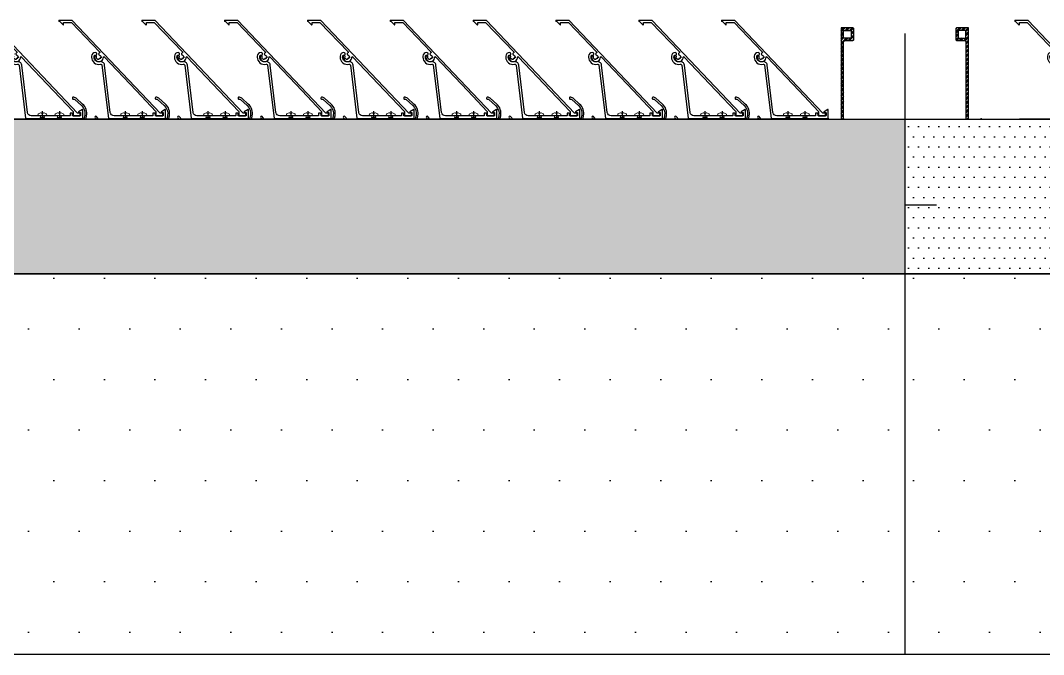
# Model space of a CAD drawing. Header units: millimetres. Extents: x 2519235 to 7246330, y 25937 to 201821.
# Drawn here: x 2751250 to 2752053, y 118410 to 118908 of the extents above; entities that cross this region are included whole.
import ezdxf
from ezdxf.enums import TextEntityAlignment as Align

# ---------------------------------------------------------------- set-up
doc = ezdxf.new("R2010")
doc.units = ezdxf.units.MM
doc.set_wipeout_variables(frame=1)
for name, pattern in [('CENTER', [50.8, 31.75, -6.35, 6.35, -6.35]), ('DXK_LINE_DOT2', [3.9198, 1.9599, -1.9599]), ('HIDDEN2', [4.7625, 3.175, -1.5875]), ('TA_GL_005.00000', [13.75, 5, -1.25, 1.25, -1.25, 5])]:
    doc.linetypes.add(name, pattern=pattern)
for name, color, linetype in [('000 - 0_SYM_DWG_GRID-BUBBLE_MAIN_COLOR_1', 7, 'Continuous'), ('000 - 0_SYM_DWG_GRIDLINE_MAIN_COLOR_251', 7, 'Continuous'), ('010 - ASPG_ACCESSORIES_MAIN_COLOR_1', 7, 'Continuous'), ('010 - ASPG_EXTR_DEF_SUB', 7, 'Continuous'), ('010 - ASPG_EXTR_MAIN_COLOR_2', 7, 'Continuous'), ('010 - ASPG_FASTERN_DEF_SUB', 7, 'Continuous'), ('010 - ASPG_FLASHING_HATCH_', 7, 'Continuous'), ('010 - ASPG_FLASHING_MAIN_COLOR_2', 7, 'Continuous'), ('010 - ASPG_FLASHING_MAIN_COLOR_4', 7, 'Continuous'), ('010 - ASPG_FLASHING_WIPEOUT_', 7, 'Continuous'), ('010 - ASPG_FRAMING_CUT_COLOR_4', 7, 'Continuous'), ('010 - ASPG_FRAMING_DEF_SUB', 7, 'Continuous'), ('010 - ASPG_FRAMING_HATCH_', 7, 'Continuous'), ('010 - ASPG_FRAMING_MAIN_COLOR_2', 7, 'Continuous'), ('010 - ASPG_FRAMING_SUB_COLOR_2', 7, 'Continuous'), ('010 - ASPG_FRAMING_WIPEOUT_', 7, 'Continuous'), ('_BOLT-M10', 7, 'Continuous'), ('_C-SC', 7, 'Continuous'), ('_Hatch', 7, 'Continuous'), ('_LOUVER-SB', 7, 'Continuous'), ('A-GLAZ-CURT', 7, 'Continuous'), ('BOLT & SCREW', 7, 'Continuous'), ('Center Line', 7, 'CENTER'), ('Xref-PLAN-106.940$0$_PP-Dim', 7, 'Continuous')]:
    doc.layers.add(name, color=color, linetype=linetype)
doc.layers.add('12-GRID', color=7, linetype='CENTER', lineweight=13)
doc.layers.add('SCREW', color=7, linetype='Continuous', lineweight=5)
doc.styles.add('Arial', font='arial.ttf', dxfattribs={"height": 300})
doc.styles.add('TA', font='', dxfattribs={"height": 4.5})
doc.styles.get('TA').set_extended_font_data('Cordia New')
pattern_1 = [(270, (1257419.24324, -520041.6224), (0.65495992507, -1.1344238721), [0.7562825814, -1.5125651628]), (30, (1257419.24324, -520041.6224), (0.65495992936, 1.1344238696), [0.7562825814, -1.5125651628]), (330, (1257419.24324, -520041.6224), (1.30991985442, -2.48e-09), [-1.5125651628, 0.7562825814])]
pattern_2 = [(315, (1257419.4929, -520021.6224), (1.3369313545, 1.3369313545), []), (45, (1257419.4929, -520021.6224), (-1.3369313545, 1.3369313545), [])]
pattern_3 = [(270, (1257419.4425, -520043.9224), (0.65495992507, -1.1344238721), [0.7562825814, -1.5125651628]), (30, (1257419.4425, -520043.9224), (0.65495992936, 1.1344238696), [0.7562825814, -1.5125651628]), (330, (1257419.4425, -520043.9224), (1.30991985442, -2.48e-09), [-1.5125651628, 0.7562825814])]
pattern_4 = [(315, (1257419.1929, -520023.9224), (1.3369313545, 1.3369313545), []), (45, (1257419.1929, -520023.9224), (-1.3369313545, 1.3369313545), [])]
pattern_5 = [(0, (0, 0), (3.96875, 7.9375), [0, -7.9375])]
pattern_6 = [(0, (0, 0), (19.84375, 39.6875), [0, -39.6875])]

# ---------------------------------------------------------------- blocks, each defined once
blk = doc.blocks.new('*U362')
at = {"color": 7}
for p, q in [((250, -25), (-3849.25, -25)), ((-3849.25, -144.93), (-3849.25, -25)), ((-3849.25, -30.08), (250, -30.08)), ((-3849.25, -35.39), (250, -35.39)), ((-3849.25, -134.54), (250, -134.54)), ((-3849.25, -139.62), (250, -139.62)), ((-3849.25, -144.93), (250, -144.93))]:
    blk.add_line(p, q, dxfattribs=at)
blk = doc.blocks.new('_PP-LOUVER')
at = {"layer": '_Hatch'}
h = blk.add_hatch(dxfattribs=at)
h.set_pattern_fill('STEEL', scale=1.5)
h.set_pattern_definition([(45, (-1941.0177, -2436.031), (-3.367596, 3.367596), []), (45, (-1941.0177, -2433.6497), (-3.367596, 3.367596), [])])
h.paths.add_polyline_path([(3, 67), (3, 3, 0.414214), (13, -7), (50, -7), (50, -15), (-50, -15), (-50, -7), (-13, -7, 0.414214), (-3, 3), (-3, 67, 0.414214), (-13, 77), (-50, 77), (-50, 85), (50, 85), (50, 77), (13, 77, 0.414214)])
at = {"color": 7, "linetype": 'Continuous'}
for p, q in [((70, 135), (-70, 135)), ((-70, 135), (-70, -25)), ((70, 135), (70, -25))]:
    blk.add_line(p, q, dxfattribs=at)
at = {"color": 7, "linetype": 'DXK_LINE_DOT2'}
for p, q in [((-70, 135), (-70, -25)), ((70, 135), (-70, 135)), ((70, -25), (70, 135))]:
    blk.add_line(p, q, dxfattribs=at)
at = {"color": 7, "linetype": 'HIDDEN2'}
for p, q in [((-70, -25), (-70, -65)), ((-70, -30.08), (-70, -65)), ((70, -65), (70, -25)), ((70, -30.08), (70, -65)), ((-70, -65), (70, -65)), ((-70, -65), (70, -65))]:
    blk.add_line(p, q, dxfattribs=at)
at = {"color": 7}
blk.add_lwpolyline([(-50, 85), (50, 85), (50, 77), (13, 77, 0.414214), (3, 67), (3, 3, 0.414214), (13, -7), (50, -7), (50, -15), (-50, -15), (-50, -7), (-13, -7, 0.414214), (-3, 3), (-3, 67, 0.414214), (-13, 77), (-50, 77)], format="xyb", close=True, dxfattribs=at)
for points in [[(63, 60), (3, 60), (3, 10), (63, 10)], [(63, 60), (8, 60), (8, 10), (63, 10)]]:
    blk.add_lwpolyline(points, close=True, dxfattribs=at)
at = {"layer": '_BOLT-M10', "color": 7}
for p, q in [((0, 128.05), (0, 101.95)), ((-11.69, 115), (11.69, 115)), ((3, 42), (-3, 42)), ((8, 42), (3, 42)), ((16, 35), (-10, 35)), ((3, 28), (-3, 28)), ((8, 28), (3, 28))]:
    blk.add_line(p, q, dxfattribs=at)
blk.add_lwpolyline([(-8, 110.38), (0, 105.76), (8, 110.38), (8, 119.62), (0, 124.24), (-8, 119.62)], close=True, dxfattribs=at)
for radius in [10, 6.93]:
    blk.add_circle((0, 115), radius, dxfattribs=at)
at = {"layer": 'Defpoints', "color": 7}
for p, q in [((6.35, -6.35), (-6.35, 6.35)), ((-6.35, -6.35), (6.35, 6.35))]:
    blk.add_line(p, q, dxfattribs=at)
at = {"layer": 'Defpoints', "color": 7, "linetype": 'HIDDEN2'}
for p, q in [((0, -58.05), (0, -31.95)), ((-11.69, -45), (11.69, -45))]:
    blk.add_line(p, q, dxfattribs=at)
blk.add_lwpolyline([(-8, -40.38), (0, -35.76), (8, -40.38), (8, -49.62), (0, -54.24), (-8, -49.62)], close=True, dxfattribs=at)
for radius in [10, 6.93]:
    blk.add_circle((0, -45), radius, dxfattribs=at)
blk = doc.blocks.new('DPA_Curved type B - Curved Type B-V60-ENTRANCE 1 - LOWER ROOF LEVEL PLAN')
at = {"layer": 'A-GLAZ-CURT', "color": 7}
for p, q in [((750, 0.18), (750, 22.18)), ((750, 22.18), (750, 0.18))]:
    blk.add_line(p, q, dxfattribs=at)
blk = doc.blocks.new('Xref-PLAN-106.940')
at = {"layer": 'Xref-PLAN-106.940$0$_PP-Dim', "color": 7}
for p, q in [((148619.34, 23258.4), (153169.18, 23258.4)), ((148619.34, 22958.4), (153169.18, 22958.4))]:
    blk.add_line(p, q, dxfattribs=at)
blk = doc.blocks.new('*U1097')
at = {"layer": '000 - 0_SYM_DWG_GRIDLINE_MAIN_COLOR_251', "color": 7, "linetype": 'ByBlock', "ltscale": 5}
blk.add_line((2, 0), (-866, 0), dxfattribs=at)
at = {"color": 7, "style": 'TA', "flags": 1}
blk.add_attdef('LOCATION', (6, -6), '', height=4.5, rotation=270, dxfattribs=at)
at = {"layer": '000 - 0_SYM_DWG_GRID-BUBBLE_MAIN_COLOR_1', "color": 7, "style": 'Arial'}
blk.add_attdef('GRID-HEAD', text='', height=4, rotation=180, dxfattribs=at).set_placement((22, 0), align=Align.MIDDLE_CENTER)
blk = doc.blocks.new('W-1-PP17-ENT1_REV02_20260415-161303_PP17_ENT1_MAIN_DIMS_PL')
at = {"layer": '000 - 0_SYM_DWG_GRIDLINE_MAIN_COLOR_251', "color": 7, "linetype": 'TA_GL_005.00000', "xscale": 50, "yscale": 50, "zscale": 50, "rotation": 180}
blk.add_blockref('*U1097', (-18300, 0), dxfattribs=at)
blk = doc.blocks.new('A$C6d15e31b')
at = {"color": 7}
for name, p in [('W-1-PP17-ENT1_REV02_20260415-161303_PP17_ENT1_MAIN_DIMS_PL', (0, 0)), ('Xref-PLAN-106.940', (-135619.34, -23258.4))]:
    blk.add_blockref(name, p, dxfattribs=at)
at = {"layer": '_C-SC', "color": 7, "rotation": 180}
blk.add_blockref('_PP-LOUVER', (17249.84, -149.93), dxfattribs=at)
at = {"layer": '_LOUVER-SB', "color": 7, "rotation": 180}
blk.add_blockref('*U362', (13650.59, -149.93), dxfattribs=at)
at = {"layer": 'A-GLAZ-CURT', "color": 7}
blk.add_blockref('DPA_Curved type B - Curved Type B-V60-ENTRANCE 1 - LOWER ROOF LEVEL PLAN', (16650, 0), dxfattribs=at)
blk = doc.blocks.new('*U1096')
at = {"layer": '000 - 0_SYM_DWG_GRIDLINE_MAIN_COLOR_251', "color": 7, "linetype": 'ByBlock', "ltscale": 5}
blk.add_line((10, 0), (-265.695, 0), dxfattribs=at)
at = {"color": 7, "style": 'TA', "flags": 1}
blk.add_attdef('LOCATION', (6, -6), '', height=4.5, rotation=270, dxfattribs=at)
blk = doc.blocks.new('*U2951')
at = {"layer": '12-GRID', "color": 7, "linetype": 'CENTER'}
for p, q in [((0, -6.2), (0, 2.2)), ((-4.2, -2), (4.2, -2))]:
    blk.add_line(p, q, dxfattribs=at)
at = {"layer": 'BOLT & SCREW', "color": 7}
for p, q in [((-0.55, -1.77), (-1.77, -1.56)), ((-0.55, -2.23), (-1.77, -2.44)), ((-0.46, -1.77), (-0.88, -1.56)), ((-0.46, -2.23), (-0.88, -2.44)), ((-0.23, -1.45), (-0.44, -0.23)), ((-0.23, -1.54), (-0.44, -1.12)), ((-0.23, -2.46), (-0.44, -2.88)), ((-0.23, -2.55), (-0.44, -3.77)), ((0.23, -1.45), (0.44, -0.23)), ((0.23, -1.54), (0.44, -1.12)), ((0.44, -2.88), (0.23, -2.46)), ((0.23, -2.55), (0.44, -3.77)), ((0.46, -1.77), (0.88, -1.56)), ((0.46, -2.23), (0.88, -2.44)), ((0.55, -1.77), (1.77, -1.56)), ((0.55, -2.23), (1.77, -2.44))]:
    blk.add_line(p, q, dxfattribs=at)
for points in [[(-1.77, -1.56), (-0.88, -1.56, 0.414214), (-0.44, -1.12), (-0.44, -0.23), (0.44, -0.23), (0.44, -1.12, 0.414214), (0.88, -1.56), (1.77, -1.56), (1.77, -2.44), (0.88, -2.44, 0.414214), (0.44, -2.88), (0.44, -3.77), (-0.44, -3.77), (-0.44, -2.88, 0.414214), (-0.88, -2.44), (-1.77, -2.44)], [(0.23, -2.46, -0.414214), (0.46, -2.23), (0.55, -2.23), (0.55, -1.77), (0.46, -1.77, -0.414214), (0.23, -1.54), (0.23, -1.45), (-0.23, -1.45), (-0.23, -1.54, -0.414214), (-0.46, -1.77), (-0.55, -1.77), (-0.55, -2.23), (-0.46, -2.23, -0.414214), (-0.23, -2.46), (-0.23, -2.55), (0.23, -2.55)]]:
    blk.add_lwpolyline(points, format="xyb", close=True, dxfattribs=at)
blk.add_circle((0, -2), 3.5, dxfattribs=at)
blk = doc.blocks.new('000_ASPG_TYP_FILES_20260218-010703_FRAME_EXTR_')
at = {"layer": '010 - ASPG_FRAMING_HATCH_'}
h = blk.add_hatch(dxfattribs=at)
h.set_pattern_fill('ANSI32', scale=0.1, angle=180)
edge = h.paths.add_edge_path()
edge.add_line((2, 16), (2, 2))
edge.add_line((2, 2), (39.7, 2))
edge.add_arc((39.7, 1.7), 0.3, 0, 90, ccw=False)
edge.add_line((40, 1.7), (40, 0.3))
edge.add_arc((39.7, 0.3), 0.3, -90, 0, ccw=False)
edge.add_line((39.7, 0), (0.3, 0))
edge.add_arc((0.3, 0.3), 0.3, 180, 270, ccw=False)
edge.add_line((0, 0.3), (0, 17.7))
edge.add_arc((0.3, 17.7), 0.3, 90, 180, ccw=False)
edge.add_line((0.3, 18), (22.56, 18))
edge.add_arc((22.56, 18.5), 0.5, 270, 380.20955)
edge.add_arc((26.17, 19.83), 3.35, 182.06379, 200.20955, ccw=False)
edge.add_arc((23.58, 19.74), 0.76, 2.06379, 182.06379, ccw=False)
edge.add_arc((26.17, 19.83), 1.83, 182.06379, 447.93621)
edge.add_arc((26.26, 22.42), 0.76, 87.93621, 267.93621, ccw=False)
edge.add_arc((26.17, 19.83), 3.35, 69.79045, 87.93621, ccw=False)
edge.add_arc((27.5, 23.44), 0.5, 249.79045, 360)
edge.add_line((28, 23.44), (28, 26.68))
edge.add_line((28, 26.68), (28.5, 27.18))
edge.add_line((28.5, 27.18), (28, 27.68))
edge.add_line((28, 27.68), (28, 38.62))
edge.add_line((28, 38.62), (28.5, 39.12))
edge.add_line((28.5, 39.12), (28, 39.62))
edge.add_line((28, 39.62), (28, 42.86))
edge.add_arc((27.5, 42.86), 0.5, 0, 110.20955)
edge.add_arc((26.17, 46.47), 3.35, 272.06379, 290.20955, ccw=False)
edge.add_arc((26.26, 43.88), 0.76, 92.06379, 272.06379, ccw=False)
edge.add_arc((26.17, 46.47), 1.83, 272.06379, 537.93621)
edge.add_arc((23.58, 46.56), 0.76, 177.93621, 357.93621, ccw=False)
edge.add_arc((26.17, 46.47), 3.35, 159.79045, 177.93621, ccw=False)
edge.add_arc((22.56, 47.8), 0.5, 339.79045, 450)
edge.add_line((22.56, 48.3), (0.3, 48.3))
edge.add_arc((0.3, 48.6), 0.3, 180, 270, ccw=False)
edge.add_line((0, 48.6), (0, 60))
edge.add_arc((0.3, 60), 0.3, 90, 180, ccw=False)
edge.add_line((0.3, 60.3), (5, 60.3))
edge.add_line((5, 60.3), (5, 65))
edge.add_arc((5.3, 65), 0.3, 90, 180, ccw=False)
edge.add_line((5.3, 65.3), (30, 65.3))
edge.add_line((30, 65.3), (30, 63.6))
edge.add_arc((29.7, 63.6), 0.3, -90, 0, ccw=False)
edge.add_line((29.7, 63.3), (7.3, 63.3))
edge.add_arc((7.3, 63), 0.3, 90, 180)
edge.add_line((7, 63), (7, 58.3))
edge.add_line((7, 58.3), (2.3, 58.3))
edge.add_arc((2.3, 58), 0.3, 90, 180)
edge.add_line((2, 58), (2, 50.6))
edge.add_arc((2.3, 50.6), 0.3, 180, 270)
edge.add_line((2.3, 50.3), (29.7, 50.3))
edge.add_arc((29.7, 50), 0.3, 0, 90, ccw=False)
edge.add_line((30, 50), (30, 26.68))
edge.add_line((30, 26.68), (30, 16.3))
edge.add_arc((29.7, 16.3), 0.3, -90, 0, ccw=False)
edge.add_line((29.7, 16), (2, 16))
at = {"layer": '010 - ASPG_FRAMING_CUT_COLOR_4', "color": 7}
blk.add_lwpolyline([(2, 16), (2, 2), (39.7, 2, -0.414214), (40, 1.7), (40, 0.3, -0.414214), (39.7, 0), (0.3, 0, -0.414214), (0, 0.3), (0, 17.7, -0.414214), (0.3, 18), (22.56, 18, 0.52173), (23.03, 18.67, -0.079342), (22.82, 19.71, -1), (24.34, 19.76, 2.296346), (26.24, 21.66, -1), (26.29, 23.18, -0.079342), (27.33, 22.97, 0.52173), (28, 23.44), (28, 26.68), (28.5, 27.18), (28, 27.68), (28, 38.62), (28.5, 39.12), (28, 39.62), (28, 42.86, 0.52173), (27.33, 43.33, -0.079342), (26.29, 43.12, -1), (26.24, 44.64, 2.296346), (24.34, 46.54, -1), (22.82, 46.59, -0.079342), (23.03, 47.63, 0.52173), (22.56, 48.3), (0.3, 48.3, -0.414214), (0, 48.6), (0, 60, -0.414214), (0.3, 60.3), (5, 60.3), (5, 65, -0.414214), (5.3, 65.3), (30, 65.3), (30, 63.6, -0.414214), (29.7, 63.3), (7.3, 63.3, 0.414214), (7, 63), (7, 58.3), (2.3, 58.3, 0.414214), (2, 58), (2, 50.6, 0.414214), (2.3, 50.3), (29.7, 50.3, -0.414214), (30, 50), (30, 26.68), (30, 16.3, -0.414214), (29.7, 16)], format="xyb", close=True, dxfattribs=at)
at = {"color": 7}
for p in [(26.17, 48.47), (26.17, 21.83)]:
    blk.add_blockref('*U2951', p, dxfattribs=at)
blk = doc.blocks.new('*U2948')
at = {"layer": '010 - ASPG_FRAMING_HATCH_', "transparency": 33554585}
h = blk.add_hatch(dxfattribs=at)
h.set_pattern_fill('ANSI32', scale=0.25)
edge = h.paths.add_edge_path()
edge.add_line((2, -50), (2, -75))
edge.add_line((2, -75), (0, -75))
edge.add_line((0, -75), (0, -49))
edge.add_arc((1, -49), 1, 90, 180, ccw=False)
edge.add_line((1, -48), (63, -48))
edge.add_arc((63, -47), 1, 270, 360)
edge.add_line((64, -47), (64, 47))
edge.add_arc((63, 47), 1, 0, 90)
edge.add_line((63, 48), (1, 48))
edge.add_arc((1, 49), 1, 180, 270, ccw=False)
edge.add_line((0, 49), (0, 75))
edge.add_line((0, 75), (2, 75))
edge.add_line((2, 75), (2, 50))
edge.add_line((2, 50), (141, 50))
edge.add_line((141, 50), (141, 41))
edge.add_arc((140, 41), 1, 270, 360, ccw=False)
edge.add_line((140, 40), (132, 40))
edge.add_arc((132, 41), 1, 180, 270, ccw=False)
edge.add_line((131, 41), (131, 47))
edge.add_arc((130, 47), 1, 0, 90)
edge.add_line((130, 48), (67, 48))
edge.add_arc((67, 47), 1, 90, 180)
edge.add_line((66, 47), (66, -47))
edge.add_arc((67, -47), 1, 180, 270)
edge.add_line((67, -48), (130, -48))
edge.add_arc((130, -47), 1, 270, 360)
edge.add_line((131, -47), (131, -41))
edge.add_arc((132, -41), 1, 90, 180, ccw=False)
edge.add_line((132, -40), (140, -40))
edge.add_arc((140, -41), 1, 0, 90, ccw=False)
edge.add_line((141, -41), (141, -50))
edge.add_line((141, -50), (2, -50))
h.paths.add_polyline_path([(139, 48), (139, 42), (133, 42), (133, 48)], flags=16)
h.paths.add_polyline_path([(139, -48), (139, -42), (133, -42), (133, -48)], flags=16)
at = {"layer": '010 - ASPG_FRAMING_HATCH_'}
h = blk.add_hatch(dxfattribs=at)
h.set_pattern_fill('ANSI37', scale=0.595498, angle=-90)
h.set_pattern_definition(pattern_2)
edge = h.paths.add_edge_path()
edge.add_ellipse((57.77, 55), major_axis=(0, -5), ratio=0.644482, start_angle=0, end_angle=180)
edge.add_line((57.77, 60), (62, 60))
edge.add_arc((62, 60.3), 0.3, -90, 0)
edge.add_line((62.3, 60.3), (62.3, 61))
edge.add_line((62.3, 61), (61.8, 61.5))
edge.add_line((61.8, 61.5), (62.3, 62))
edge.add_line((62.3, 62), (61.8, 62.5))
edge.add_line((61.8, 62.5), (62.3, 63))
edge.add_line((62.3, 63), (61.8, 63.5))
edge.add_line((61.8, 63.5), (62.3, 64))
edge.add_line((62.3, 64), (62.3, 65))
edge.add_line((62.3, 65), (63.3, 65))
edge.add_line((63.3, 65), (63.8, 65.5))
edge.add_line((63.8, 65.5), (64.3, 65))
edge.add_line((64.3, 65), (64.8, 65.5))
edge.add_line((64.8, 65.5), (65.3, 65))
edge.add_line((65.3, 65), (65.8, 65.5))
edge.add_line((65.8, 65.5), (66.3, 65))
edge.add_line((66.3, 65), (67, 65))
edge.add_arc((67, 65.3), 0.3, -90, 0)
edge.add_line((67.3, 65.3), (67.3, 60))
edge.add_arc((77.2, 55), 11.09, 153.20373, 206.79627)
edge.add_line((67.3, 50), (57.77, 50))
h = blk.add_hatch(dxfattribs=at)
h.set_pattern_fill('ANSI37', scale=0.595498, angle=-90)
h.set_pattern_definition(pattern_4)
edge = h.paths.add_edge_path()
edge.add_ellipse((11.53, 55), major_axis=(0, -5), ratio=0.644482, start_angle=180, end_angle=360, ccw=False)
edge.add_line((11.53, 60), (2, 60))
edge.add_arc((-7.9, 55), 11.09, -26.79627, 26.79627, ccw=False)
edge.add_line((2, 50), (11.53, 50))
h = blk.add_hatch(dxfattribs=at)
h.set_pattern_fill('HONEY', scale=0.238199, angle=-90)
h.set_pattern_definition(pattern_3)
edge = h.paths.add_edge_path()
edge.add_ellipse((11.78, 55), major_axis=(0, -5), ratio=0.644482, start_angle=0, end_angle=360, ccw=False)
h = blk.add_hatch(dxfattribs=at)
h.set_pattern_fill('HONEY', scale=0.238199, angle=-90)
h.set_pattern_definition(pattern_1)
edge = h.paths.add_edge_path()
edge.add_ellipse((57.52, 55), major_axis=(0, -5), ratio=0.644482, start_angle=0, end_angle=360)
h = blk.add_hatch(dxfattribs=at)
h.set_pattern_fill('ANSI37', scale=0.595498, angle=-90)
h.set_pattern_definition(pattern_4)
edge = h.paths.add_edge_path()
edge.add_ellipse((11.53, -55), major_axis=(0, 5), ratio=0.644482, start_angle=0, end_angle=180)
edge.add_line((11.53, -60), (2, -60))
edge.add_arc((-7.9, -55), 11.09, 333.20373, 386.79627)
edge.add_line((2, -50), (11.53, -50))
h = blk.add_hatch(dxfattribs=at)
h.set_pattern_fill('HONEY', scale=0.238199, angle=-90)
h.set_pattern_definition(pattern_3)
edge = h.paths.add_edge_path()
edge.add_ellipse((11.78, -55), major_axis=(0, 5), ratio=0.644482, start_angle=0, end_angle=360)
h = blk.add_hatch(dxfattribs=at)
h.set_pattern_fill('HONEY', scale=0.238199, angle=-90)
h.set_pattern_definition(pattern_1)
edge = h.paths.add_edge_path()
edge.add_ellipse((57.52, -55), major_axis=(0, 5), ratio=0.644482, start_angle=0, end_angle=360, ccw=False)
h = blk.add_hatch(dxfattribs=at)
h.set_pattern_fill('ANSI37', scale=0.595498, angle=-90)
h.set_pattern_definition(pattern_2)
edge = h.paths.add_edge_path()
edge.add_ellipse((57.77, -55), major_axis=(0, 5), ratio=0.644482, start_angle=180, end_angle=360, ccw=False)
edge.add_line((57.77, -60), (62, -60))
edge.add_arc((62, -60.3), 0.3, 360, 450, ccw=False)
edge.add_line((62.3, -60.3), (62.3, -61))
edge.add_line((62.3, -61), (61.8, -61.5))
edge.add_line((61.8, -61.5), (62.3, -62))
edge.add_line((62.3, -62), (61.8, -62.5))
edge.add_line((61.8, -62.5), (62.3, -63))
edge.add_line((62.3, -63), (61.8, -63.5))
edge.add_line((61.8, -63.5), (62.3, -64))
edge.add_line((62.3, -64), (62.3, -65))
edge.add_line((62.3, -65), (63.3, -65))
edge.add_line((63.3, -65), (63.8, -65.5))
edge.add_line((63.8, -65.5), (64.3, -65))
edge.add_line((64.3, -65), (64.8, -65.5))
edge.add_line((64.8, -65.5), (65.3, -65))
edge.add_line((65.3, -65), (65.8, -65.5))
edge.add_line((65.8, -65.5), (66.3, -65))
edge.add_line((66.3, -65), (67, -65))
edge.add_arc((67, -65.3), 0.3, 360, 450, ccw=False)
edge.add_line((67.3, -65.3), (67.3, -60))
edge.add_arc((77.2, -55), 11.09, 153.20373, 206.79627, ccw=False)
edge.add_line((67.3, -50), (57.77, -50))
at = {"layer": '010 - ASPG_FASTERN_DEF_SUB', "color": 7}
blk.add_point((0, 0), dxfattribs=at)
at = {"layer": '010 - ASPG_FRAMING_CUT_COLOR_4', "color": 7}
blk.add_lwpolyline([(2, -50), (2, -75), (0, -75), (0, -49, -0.414214), (1, -48), (63, -48, 0.414214), (64, -47), (64, 47, 0.414214), (63, 48), (1, 48, -0.414214), (0, 49), (0, 75), (2, 75), (2, 50), (141, 50), (141, 41, -0.414214), (140, 40), (132, 40, -0.414214), (131, 41), (131, 47, 0.414214), (130, 48), (67, 48, 0.414214), (66, 47), (66, -47, 0.414214), (67, -48), (130, -48, 0.414214), (131, -47), (131, -41, -0.414214), (132, -40), (140, -40, -0.414214), (141, -41), (141, -50)], format="xyb", close=True, dxfattribs=at)
for points in [[(139, 48), (139, 42), (133, 42), (133, 48)], [(139, -48), (139, -42), (133, -42), (133, -48)]]:
    blk.add_lwpolyline(points, close=True, dxfattribs=at)
at = {"layer": '010 - ASPG_FRAMING_DEF_SUB', "color": 7, "transparency": 33554508}
blk.add_line((136.5, 0), (-4.5, 0), dxfattribs=at)
at = {"layer": '010 - ASPG_FRAMING_DEF_SUB', "color": 7, "transparency": 33554457}
for points in [[(54.3, 50), (67.3, 50), (67.3, 65.5), (54.3, 65.5)], [(2, 50), (15, 50), (15, 60), (2, 60)], [(2, -50), (15, -50), (15, -60), (2, -60)], [(54.3, -50), (67.3, -50), (67.3, -65.5), (54.3, -65.5)]]:
    blk.add_lwpolyline(points, close=True, dxfattribs=at)
at = {"layer": '010 - ASPG_FRAMING_SUB_COLOR_2', "color": 7}
for points in [[(57.52, 50), (67.3, 50, -0.238199), (67.3, 60), (67.3, 65.3, -0.414214), (67, 65), (66.3, 65), (65.8, 65.5), (65.3, 65), (64.8, 65.5), (64.3, 65), (63.8, 65.5), (63.3, 65), (62.3, 65), (62.3, 64), (61.8, 63.5), (62.3, 63), (61.8, 62.5), (62.3, 62), (61.8, 61.5), (62.3, 61), (62.3, 60.3, -0.414214), (62, 60), (57.52, 60)], [(11.78, 50), (2, 50, 0.238199), (2, 60), (11.78, 60)], [(11.78, -50), (2, -50, -0.238199), (2, -60), (11.78, -60)], [(57.52, -50), (67.3, -50, 0.238199), (67.3, -60), (67.3, -65.3, 0.414214), (67, -65), (66.3, -65), (65.8, -65.5), (65.3, -65), (64.8, -65.5), (64.3, -65), (63.8, -65.5), (63.3, -65), (62.3, -65), (62.3, -64), (61.8, -63.5), (62.3, -63), (61.8, -62.5), (62.3, -62), (61.8, -61.5), (62.3, -61), (62.3, -60.3, 0.414214), (62, -60), (57.52, -60)]]:
    blk.add_lwpolyline(points, format="xyb", dxfattribs=at)
at = {"layer": '010 - ASPG_FRAMING_SUB_COLOR_2', "color": 7, "extrusion": (0, 0, -1)}
for centre, major_axis in [((11.78, 55), (0, -5)), ((57.52, -55), (0, 5))]:
    blk.add_ellipse(centre, major_axis=major_axis, ratio=0.644482, dxfattribs=at)
at = {"layer": '010 - ASPG_FRAMING_SUB_COLOR_2', "color": 7}
for centre, major_axis in [((57.52, 55), (0, -5)), ((11.78, -55), (0, 5))]:
    blk.add_ellipse(centre, major_axis=major_axis, ratio=0.644482, dxfattribs=at)
blk = doc.blocks.new('PZG35-9D5')
at = {"layer": 'Center Line', "color": 7}
blk.add_line((0, 3.73), (0, -10.53), dxfattribs=at)
at = {"layer": 'SCREW', "color": 7}
for p, q in [((-1.4, 0), (-1.4, -1.09)), ((1.4, 0), (1.4, -0.59)), ((-1.85, -1.4), (1.85, -0.9)), ((-1.85, -1.4), (-1.4, -1.09)), ((-1.85, -1.4), (-1.4, -1.71)), ((-1.85, -2.7), (1.85, -2.2)), ((-1.85, -2.7), (-1.4, -2.39)), ((-1.85, -2.7), (-1.4, -3.01)), ((-1.85, -4), (-1.4, -3.69)), ((-1.85, -4), (-0.99, -3.88)), ((-1.85, -4), (-1.4, -4.31)), ((-1.4, -1.09), (1.4, -0.59)), ((-1.4, -1.71), (1.4, -1.21)), ((-1.4, -1.71), (-1.4, -2.39)), ((-1.4, -2.39), (1.4, -1.89)), ((-1.4, -3.01), (1.4, -2.51)), ((-1.4, -3.01), (-1.4, -3.69)), ((-1.4, -3.69), (-0.84, -3.59)), ((-1.4, -4.31), (-1.18, -4.27)), ((-1.4, -4.31), (-1.4, -8.1)), ((0.56, -3.34), (1.4, -3.19)), ((0.71, -3.65), (1.85, -3.5)), ((0.71, -3.93), (1.4, -3.81)), ((0.71, -4.61), (1.4, -4.49)), ((0.71, -4.95), (1.85, -4.8)), ((0.71, -5.23), (1.4, -5.11)), ((1.85, -0.9), (1.4, -0.59)), ((1.85, -0.9), (1.4, -1.21)), ((1.4, -1.21), (1.4, -1.89)), ((1.85, -2.2), (1.4, -1.89)), ((1.85, -2.2), (1.4, -2.51)), ((1.4, -2.51), (1.4, -3.19)), ((1.85, -3.5), (1.4, -3.19)), ((1.85, -3.5), (1.4, -3.81)), ((1.4, -3.81), (1.4, -4.49)), ((1.85, -4.8), (1.4, -4.49)), ((1.85, -4.8), (1.4, -5.11)), ((1.4, -5.11), (1.4, -8.1)), ((0, -9.5), (-1.4, -8.1)), ((0, -9.5), (1.4, -8.1))]:
    blk.add_line(p, q, dxfattribs=at)
blk.add_lwpolyline([(0, -9.5), (0.71, -5.23), (0.71, -3.6, 0.417657), (0.41, -3.3, 0.108102), (-0.84, -3.59), (-1.4, -4.7)], format="xyb", dxfattribs=at)
blk = doc.blocks.new('*U2950')
at = {"layer": 'SCREW', "color": 7}
blk.add_lwpolyline([(3.03, 1.78, 0.09906), (0.8, 2.55), (0.8, 2.27), (-0.8, 2.27), (-0.8, 2.55, 0.09906), (-3.03, 1.78, 0.266588), (-3.5, 0.96), (-3.5, 0.2, 0.414214), (-3.3, 0), (3.3, 0, 0.414214), (3.5, 0.2), (3.5, 0.96, 0.266588)], format="xyb", close=True, dxfattribs=at)
blk.add_blockref('PZG35-9D5', (0, 0), dxfattribs=at)
blk = doc.blocks.new('*U2949')
at = {"color": 7}
blk.add_point((0, 0), dxfattribs=at)
at = {"layer": '010 - ASPG_ACCESSORIES_MAIN_COLOR_1', "color": 7}
blk.add_lwpolyline([(-39.7, -0.6, 0.414214), (-40, -0.9), (-40, -7.37, 0.57735), (-39.65, -7.57), (-36.64, -5.83, 0.767327), (-36.79, -5.3), (-37.9, -5.3, -0.414214), (-38.2, -5), (-38.2, -2.8, -0.414214), (-38, -2.6), (-32.18, -2.6, -0.388879), (-31.98, -2.78), (-31.85, -4.34, 0.388879), (-31.35, -4.8), (-30.3, -4.8, 0.414214), (-30, -4.5), (-30, -2.9, -0.414214), (-29.7, -2.6), (0.41, -2.6, -0.378969), (3.39, -5.24), (7.95, -42.52, 0.446593), (11.62, -45.08, -0.489802), (16.08, -48.68), (16.06, -49.36, -0.18248), (15.8, -50.02, -0.267949), (15.33, -50.17, 1.122115), (15.1, -52.34, 0.405004), (18.06, -49.4), (18.08, -48.72, 0.489805), (11.16, -43.13, -0.446597), (9.94, -42.28), (4.87, -0.85, 0.364176), (4.57, -0.6)], format="xyb", close=True, dxfattribs=at)
at = {"layer": '010 - ASPG_EXTR_DEF_SUB', "color": 7}
for p in [(-40, -0.5), (43.44, -76.9), (43.44, -77.5)]:
    blk.add_point(p, dxfattribs=at)
at = {"layer": '010 - ASPG_EXTR_MAIN_COLOR_2', "color": 7}
blk.add_lwpolyline([(11.37, -48.15), (11.47, -47.44), (12.18, -47.56), (12.29, -46.79, -0.535538), (14.19, -49.17, 0.991572), (15.66, -49.58, 1.157025), (8.79, -48.77, -0.688558), (8.27, -48.99), (-17.14, -22.17), (-32.34, -6.13), (-32.34, -2.9, 0.414312), (-32.64, -2.6), (-37.54, -2.6, 0.414116), (-37.84, -2.9), (-37.84, -4.3, 0.414214), (-37.54, -4.6), (-35.99, -4.6, -0.205895), (-35.77, -4.69), (33.23, -77.5), (43.14, -77.5, 0.668179), (43.36, -76.99), (40.52, -74.15, 0.668179), (40.01, -74.36), (40.01, -76), (33.87, -76), (11.86, -52.78, -0.558354), (12.08, -51.95, 0.766275), (12.04, -50.39, -0.438583), (10.71, -48.05)], format="xyb", close=True, dxfattribs=at)
at = {"layer": 'SCREW', "color": 7, "rotation": 180}
for p in [(-21.65, -2.5), (-8.24, -2.5)]:
    blk.add_blockref('*U2950', p, dxfattribs=at)
blk = doc.blocks.new('*U2114')
at = {"color": 7}
blk.add_wipeout([(690, 4), (60, 4), (60, 69.3), (690, 69.3)], dxfattribs=at).dxf.layer = '010 - ASPG_FRAMING_WIPEOUT_'
blk.add_point((60, 69.5), dxfattribs=at)
at = {"layer": '010 - ASPG_FRAMING_MAIN_COLOR_2', "color": 7}
blk.add_lwpolyline([(660, 69.3), (90, 69.3), (90, 6), (660, 6)], close=True, dxfattribs=at)
at = {"layer": '010 - ASPG_FRAMING_SUB_COLOR_2', "color": 7}
for points in [[(690, 4), (60, 4), (60, 69.3), (690, 69.3)], [(60, 2), (60, 4), (690, 4), (690, 2)]]:
    blk.add_lwpolyline(points, close=True, dxfattribs=at)
at = {"color": 7, "rotation": 180}
for p in [(130, 69.3), (195, 69.3), (260, 69.3), (325, 69.3), (390, 69.3), (455, 69.3), (520, 69.3), (585, 69.3), (650, 69.3)]:
    blk.add_blockref('*U2949', p, dxfattribs=at)
at = {"color": 7, "transparency": 33554559, "xscale": -1, "rotation": 270}
blk.add_blockref('*U2948', (0, 0), dxfattribs=at)
at = {"color": 7}
blk.add_blockref('000_ASPG_TYP_FILES_20260218-010703_FRAME_EXTR_', (60, 4), dxfattribs=at)
at = {"color": 7, "xscale": -1}
blk.add_blockref('000_ASPG_TYP_FILES_20260218-010703_FRAME_EXTR_', (690, 4), dxfattribs=at)
blk = doc.blocks.new('*U1099')
at = {"color": 7}
blk.add_wipeout([(1440, 4), (60, 4), (60, 69.3), (1440, 69.3)], dxfattribs=at).dxf.layer = '010 - ASPG_FRAMING_WIPEOUT_'
at = {"layer": '010 - ASPG_FRAMING_MAIN_COLOR_2', "color": 7}
blk.add_lwpolyline([(1410, 69.3), (90, 69.3), (90, 6), (1410, 6)], close=True, dxfattribs=at)
at = {"layer": '010 - ASPG_FRAMING_SUB_COLOR_2', "color": 7}
for points in [[(1440, 4), (60, 4), (60, 69.3), (1440, 69.3)], [(60, 2), (60, 4), (1440, 4), (1440, 2)]]:
    blk.add_lwpolyline(points, close=True, dxfattribs=at)
at = {"color": 7, "rotation": 180}
for p in [(815, 69.3), (880, 69.3), (945, 69.3), (1010, 69.3), (1075, 69.3), (1140, 69.3), (1205, 69.3), (1270, 69.3), (1335, 69.3), (1400, 69.3)]:
    blk.add_blockref('*U2949', p, dxfattribs=at)
at = {"color": 7, "transparency": 33554559, "xscale": -1, "rotation": 270}
blk.add_blockref('*U2948', (1500, 0), dxfattribs=at)
at = {"color": 7, "xscale": -1}
blk.add_blockref('000_ASPG_TYP_FILES_20260218-010703_FRAME_EXTR_', (1440, 4), dxfattribs=at)
blk = doc.blocks.new('*U1094')
at = {"layer": '010 - ASPG_EXTR_DEF_SUB', "color": 7}
for p in [(0, 0), (65, 0), (130, 0), (195, 0), (260, 0), (325, 0), (390, 0), (455, 0), (520, 0)]:
    blk.add_point(p, dxfattribs=at)
at = {"layer": '010 - ASPG_EXTR_MAIN_COLOR_2', "color": 7}
for points in [[(30.76, 70.07, 0.433659), (30.46, 69.75), (30.84, 63.96, 0.082069), (30.86, 63.87, 0.720654), (32.33, 63.97, 0.079224), (32.34, 64.07), (32.07, 68.14, -0.433659), (32.47, 68.57), (40.86, 68.57, -0.607385), (41.35, 67.62, -0.045829), (22.78, 45.76, -0.560492), (22.29, 45.89, 0.31786), (19.21, 48.24, 0.953288), (19.08, 46.72, -2.423004), (17.26, 44.89, 0.952315), (15.74, 44.76, 0.300821), (17.89, 41.76, -0.560492), (17.98, 41.25, -0.019425), (8.62, 33.46, -0.552501), (8.15, 33.64, 0.344461), (4.99, 36.3, 0.952015), (4.86, 34.78, -2.423186), (3.04, 32.95, 0.952015), (1.52, 32.82, 0.2854), (3.49, 29.89, -0.553378), (3.56, 29.38, 0.030674), (-11.54, 15.06, 0.4171), (-10.89, 5.27, 0.935553), (-9.9, 6.41, -0.43441), (-10.2, 14.29, -0.014998), (-3.08, 21.45, -0.738349), (-0.08, 19.76, 0.004917), (-3.19, 4.8, 0.263611), (-0.12, -4.46), (5, -9.08, 0.125884), (6.27, -9.75, 0.044275), (7.09, -9.87, 1.107655), (7.13, -8.33, -0.215596), (6.02, -7.99), (0.89, -3.35, -0.263611), (-1.72, 4.51, -0.004855), (1.34, 19.26, 0.23396), (0.82, 21.95, -0.24081), (0.71, 24.9, -0.104157), (0.78, 25), (2.99, 26.93, -0.229021), (5.7, 26.89, -0.381721), (10.27, 9.07, 0.977382), (11.62, 8.41, 0.361105), (7.41, 27.5, -0.496126), (7.44, 30.69, 0.003188), (9.06, 31.9, -0.002827), (10.56, 33.07, 0.077048), (43.74, 68.44, -0.247674), (43.99, 68.57), (45.98, 68.57, -0.044131), (46.47, 68.5, -0.125846), (48.96, 67.21, -0.098851), (49.82, 66.03, -0.205828), (49.79, 61.2, -0.115116), (46.37, 57.18, 0.822373), (47.46, 56.1, 0.109185), (51.15, 60.56, 0.208323), (51.19, 66.64, 0.100528), (49.97, 68.32, 0.145116), (46.29, 70.07)], [(95.76, 70.07, 0.433659), (95.46, 69.75), (95.84, 63.96, 0.082069), (95.86, 63.87, 0.720654), (97.33, 63.97, 0.079224), (97.34, 64.07), (97.07, 68.14, -0.433659), (97.47, 68.57), (105.86, 68.57, -0.607385), (106.35, 67.62, -0.045829), (87.78, 45.76, -0.560492), (87.29, 45.89, 0.31786), (84.21, 48.24, 0.953288), (84.08, 46.72, -2.423004), (82.26, 44.89, 0.952315), (80.74, 44.76, 0.300821), (82.89, 41.76, -0.560492), (82.98, 41.25, -0.019425), (73.62, 33.46, -0.552501), (73.15, 33.64, 0.344461), (69.99, 36.3, 0.952015), (69.86, 34.78, -2.423186), (68.04, 32.95, 0.952015), (66.52, 32.82, 0.2854), (68.49, 29.89, -0.553378), (68.56, 29.38, 0.030674), (53.46, 15.06, 0.4171), (54.11, 5.27, 0.935553), (55.1, 6.41, -0.43441), (54.8, 14.29, -0.014998), (61.92, 21.45, -0.738349), (64.92, 19.76, 0.004917), (61.81, 4.8, 0.263611), (64.88, -4.46), (70, -9.08, 0.125884), (71.27, -9.75, 0.044275), (72.09, -9.87, 1.107655), (72.13, -8.33, -0.215596), (71.02, -7.99), (65.89, -3.35, -0.263611), (63.28, 4.51, -0.004855), (66.34, 19.26, 0.23396), (65.82, 21.95, -0.24081), (65.71, 24.9, -0.104157), (65.78, 25), (67.99, 26.93, -0.229021), (70.7, 26.89, -0.381721), (75.27, 9.07, 0.977382), (76.62, 8.41, 0.361105), (72.41, 27.5, -0.496126), (72.44, 30.69, 0.003188), (74.06, 31.9, -0.002827), (75.56, 33.07, 0.077048), (108.74, 68.44, -0.247674), (108.99, 68.57), (110.98, 68.57, -0.044131), (111.47, 68.5, -0.125846), (113.96, 67.21, -0.098851), (114.82, 66.03, -0.205828), (114.79, 61.2, -0.115116), (111.37, 57.18, 0.822373), (112.46, 56.1, 0.109185), (116.15, 60.56, 0.208323), (116.19, 66.64, 0.100528), (114.97, 68.32, 0.145116), (111.29, 70.07)], [(160.76, 70.07, 0.433659), (160.46, 69.75), (160.84, 63.96, 0.082069), (160.86, 63.87, 0.720654), (162.33, 63.97, 0.079224), (162.34, 64.07), (162.07, 68.14, -0.433659), (162.47, 68.57), (170.86, 68.57, -0.607385), (171.35, 67.62, -0.045829), (152.78, 45.76, -0.560492), (152.29, 45.89, 0.31786), (149.21, 48.24, 0.953288), (149.08, 46.72, -2.423004), (147.26, 44.89, 0.952315), (145.74, 44.76, 0.300821), (147.89, 41.76, -0.560492), (147.98, 41.25, -0.019425), (138.62, 33.46, -0.552501), (138.15, 33.64, 0.344461), (134.99, 36.3, 0.952015), (134.86, 34.78, -2.423186), (133.04, 32.95, 0.952015), (131.52, 32.82, 0.2854), (133.49, 29.89, -0.553378), (133.56, 29.38, 0.030674), (118.46, 15.06, 0.4171), (119.11, 5.27, 0.935553), (120.1, 6.41, -0.43441), (119.8, 14.29, -0.014998), (126.92, 21.45, -0.738349), (129.92, 19.76, 0.004917), (126.81, 4.8, 0.263611), (129.88, -4.46), (135, -9.08, 0.125884), (136.27, -9.75, 0.044275), (137.09, -9.87, 1.107655), (137.13, -8.33, -0.215596), (136.02, -7.99), (130.89, -3.35, -0.263611), (128.28, 4.51, -0.004855), (131.34, 19.26, 0.23396), (130.82, 21.95, -0.24081), (130.71, 24.9, -0.104157), (130.78, 25), (132.99, 26.93, -0.229021), (135.7, 26.89, -0.381721), (140.27, 9.07, 0.977382), (141.62, 8.41, 0.361105), (137.41, 27.5, -0.496126), (137.44, 30.69, 0.003188), (139.06, 31.9, -0.002827), (140.56, 33.07, 0.077048), (173.74, 68.44, -0.247674), (173.99, 68.57), (175.98, 68.57, -0.044131), (176.47, 68.5, -0.125846), (178.96, 67.21, -0.098851), (179.82, 66.03, -0.205828), (179.79, 61.2, -0.115116), (176.37, 57.18, 0.822373), (177.46, 56.1, 0.109185), (181.15, 60.56, 0.208323), (181.19, 66.64, 0.100528), (179.97, 68.32, 0.145116), (176.29, 70.07)], [(225.76, 70.07, 0.433659), (225.46, 69.75), (225.84, 63.96, 0.082069), (225.86, 63.87, 0.720654), (227.33, 63.97, 0.079224), (227.34, 64.07), (227.07, 68.14, -0.433659), (227.47, 68.57), (235.86, 68.57, -0.607385), (236.35, 67.62, -0.045829), (217.78, 45.76, -0.560492), (217.29, 45.89, 0.31786), (214.21, 48.24, 0.953288), (214.08, 46.72, -2.423004), (212.26, 44.89, 0.952315), (210.74, 44.76, 0.300821), (212.89, 41.76, -0.560492), (212.98, 41.25, -0.019425), (203.62, 33.46, -0.552501), (203.15, 33.64, 0.344461), (199.99, 36.3, 0.952015), (199.86, 34.78, -2.423186), (198.04, 32.95, 0.952015), (196.52, 32.82, 0.2854), (198.49, 29.89, -0.553378), (198.56, 29.38, 0.030674), (183.46, 15.06, 0.4171), (184.11, 5.27, 0.935553), (185.1, 6.41, -0.43441), (184.8, 14.29, -0.014998), (191.92, 21.45, -0.738349), (194.92, 19.76, 0.004917), (191.81, 4.8, 0.263611), (194.88, -4.46), (200, -9.08, 0.125884), (201.27, -9.75, 0.044275), (202.09, -9.87, 1.107655), (202.13, -8.33, -0.215596), (201.02, -7.99), (195.89, -3.35, -0.263611), (193.28, 4.51, -0.004855), (196.34, 19.26, 0.23396), (195.82, 21.95, -0.24081), (195.71, 24.9, -0.104157), (195.78, 25), (197.99, 26.93, -0.229021), (200.7, 26.89, -0.381721), (205.27, 9.07, 0.977382), (206.62, 8.41, 0.361105), (202.41, 27.5, -0.496126), (202.44, 30.69, 0.003188), (204.06, 31.9, -0.002827), (205.56, 33.07, 0.077048), (238.74, 68.44, -0.247674), (238.99, 68.57), (240.98, 68.57, -0.044131), (241.47, 68.5, -0.125846), (243.96, 67.21, -0.098851), (244.82, 66.03, -0.205828), (244.79, 61.2, -0.115116), (241.37, 57.18, 0.822373), (242.46, 56.1, 0.109185), (246.15, 60.56, 0.208323), (246.19, 66.64, 0.100528), (244.97, 68.32, 0.145116), (241.29, 70.07)], [(290.76, 70.07, 0.433659), (290.46, 69.75), (290.84, 63.96, 0.082069), (290.86, 63.87, 0.720654), (292.33, 63.97, 0.079224), (292.34, 64.07), (292.07, 68.14, -0.433659), (292.47, 68.57), (300.86, 68.57, -0.607385), (301.35, 67.62, -0.045829), (282.78, 45.76, -0.560492), (282.29, 45.89, 0.31786), (279.21, 48.24, 0.953288), (279.08, 46.72, -2.423004), (277.26, 44.89, 0.952315), (275.74, 44.76, 0.300821), (277.89, 41.76, -0.560492), (277.98, 41.25, -0.019425), (268.62, 33.46, -0.552501), (268.15, 33.64, 0.344461), (264.99, 36.3, 0.952015), (264.86, 34.78, -2.423186), (263.04, 32.95, 0.952015), (261.52, 32.82, 0.2854), (263.49, 29.89, -0.553378), (263.56, 29.38, 0.030674), (248.46, 15.06, 0.4171), (249.11, 5.27, 0.935553), (250.1, 6.41, -0.43441), (249.8, 14.29, -0.014998), (256.92, 21.45, -0.738349), (259.92, 19.76, 0.004917), (256.81, 4.8, 0.263611), (259.88, -4.46), (265, -9.08, 0.125884), (266.27, -9.75, 0.044275), (267.09, -9.87, 1.107655), (267.13, -8.33, -0.215596), (266.02, -7.99), (260.89, -3.35, -0.263611), (258.28, 4.51, -0.004855), (261.34, 19.26, 0.23396), (260.82, 21.95, -0.24081), (260.71, 24.9, -0.104157), (260.78, 25), (262.99, 26.93, -0.229021), (265.7, 26.89, -0.381721), (270.27, 9.07, 0.977382), (271.62, 8.41, 0.361105), (267.41, 27.5, -0.496126), (267.44, 30.69, 0.003188), (269.06, 31.9, -0.002827), (270.56, 33.07, 0.077048), (303.74, 68.44, -0.247674), (303.99, 68.57), (305.98, 68.57, -0.044131), (306.47, 68.5, -0.125846), (308.96, 67.21, -0.098851), (309.82, 66.03, -0.205828), (309.79, 61.2, -0.115116), (306.37, 57.18, 0.822373), (307.46, 56.1, 0.109185), (311.15, 60.56, 0.208323), (311.19, 66.64, 0.100528), (309.97, 68.32, 0.145116), (306.29, 70.07)], [(355.76, 70.07, 0.433659), (355.46, 69.75), (355.84, 63.96, 0.082069), (355.86, 63.87, 0.720654), (357.33, 63.97, 0.079224), (357.34, 64.07), (357.07, 68.14, -0.433659), (357.47, 68.57), (365.86, 68.57, -0.607385), (366.35, 67.62, -0.045829), (347.78, 45.76, -0.560492), (347.29, 45.89, 0.31786), (344.21, 48.24, 0.953288), (344.08, 46.72, -2.423004), (342.26, 44.89, 0.952315), (340.74, 44.76, 0.300821), (342.89, 41.76, -0.560492), (342.98, 41.25, -0.019425), (333.62, 33.46, -0.552501), (333.15, 33.64, 0.344461), (329.99, 36.3, 0.952015), (329.86, 34.78, -2.423186), (328.04, 32.95, 0.952015), (326.52, 32.82, 0.2854), (328.49, 29.89, -0.553378), (328.56, 29.38, 0.030674), (313.46, 15.06, 0.4171), (314.11, 5.27, 0.935553), (315.1, 6.41, -0.43441), (314.8, 14.29, -0.014998), (321.92, 21.45, -0.738349), (324.92, 19.76, 0.004917), (321.81, 4.8, 0.263611), (324.88, -4.46), (330, -9.08, 0.125884), (331.27, -9.75, 0.044275), (332.09, -9.87, 1.107655), (332.13, -8.33, -0.215596), (331.02, -7.99), (325.89, -3.35, -0.263611), (323.28, 4.51, -0.004855), (326.34, 19.26, 0.23396), (325.82, 21.95, -0.24081), (325.71, 24.9, -0.104157), (325.78, 25), (327.99, 26.93, -0.229021), (330.7, 26.89, -0.381721), (335.27, 9.07, 0.977382), (336.62, 8.41, 0.361105), (332.41, 27.5, -0.496126), (332.44, 30.69, 0.003188), (334.06, 31.9, -0.002827), (335.56, 33.07, 0.077048), (368.74, 68.44, -0.247674), (368.99, 68.57), (370.98, 68.57, -0.044131), (371.47, 68.5, -0.125846), (373.96, 67.21, -0.098851), (374.82, 66.03, -0.205828), (374.79, 61.2, -0.115116), (371.37, 57.18, 0.822373), (372.46, 56.1, 0.109185), (376.15, 60.56, 0.208323), (376.19, 66.64, 0.100528), (374.97, 68.32, 0.145116), (371.29, 70.07)], [(420.76, 70.07, 0.433659), (420.46, 69.75), (420.84, 63.96, 0.082069), (420.86, 63.87, 0.720654), (422.33, 63.97, 0.079224), (422.34, 64.07), (422.07, 68.14, -0.433659), (422.47, 68.57), (430.86, 68.57, -0.607385), (431.35, 67.62, -0.045829), (412.78, 45.76, -0.560492), (412.29, 45.89, 0.31786), (409.21, 48.24, 0.953288), (409.08, 46.72, -2.423004), (407.26, 44.89, 0.952315), (405.74, 44.76, 0.300821), (407.89, 41.76, -0.560492), (407.98, 41.25, -0.019425), (398.62, 33.46, -0.552501), (398.15, 33.64, 0.344461), (394.99, 36.3, 0.952015), (394.86, 34.78, -2.423186), (393.04, 32.95, 0.952015), (391.52, 32.82, 0.2854), (393.49, 29.89, -0.553378), (393.56, 29.38, 0.030674), (378.46, 15.06, 0.4171), (379.11, 5.27, 0.935553), (380.1, 6.41, -0.43441), (379.8, 14.29, -0.014998), (386.92, 21.45, -0.738349), (389.92, 19.76, 0.004917), (386.81, 4.8, 0.263611), (389.88, -4.46), (395, -9.08, 0.125884), (396.27, -9.75, 0.044275), (397.09, -9.87, 1.107655), (397.13, -8.33, -0.215596), (396.02, -7.99), (390.89, -3.35, -0.263611), (388.28, 4.51, -0.004855), (391.34, 19.26, 0.23396), (390.82, 21.95, -0.24081), (390.71, 24.9, -0.104157), (390.78, 25), (392.99, 26.93, -0.229021), (395.7, 26.89, -0.381721), (400.27, 9.07, 0.977382), (401.62, 8.41, 0.361105), (397.41, 27.5, -0.496126), (397.44, 30.69, 0.003188), (399.06, 31.9, -0.002827), (400.56, 33.07, 0.077048), (433.74, 68.44, -0.247674), (433.99, 68.57), (435.98, 68.57, -0.044131), (436.47, 68.5, -0.125846), (438.96, 67.21, -0.098851), (439.82, 66.03, -0.205828), (439.79, 61.2, -0.115116), (436.37, 57.18, 0.822373), (437.46, 56.1, 0.109185), (441.15, 60.56, 0.208323), (441.19, 66.64, 0.100528), (439.97, 68.32, 0.145116), (436.29, 70.07)], [(485.76, 70.07, 0.433659), (485.46, 69.75), (485.84, 63.96, 0.082069), (485.86, 63.87, 0.720654), (487.33, 63.97, 0.079224), (487.34, 64.07), (487.07, 68.14, -0.433659), (487.47, 68.57), (495.86, 68.57, -0.607385), (496.35, 67.62, -0.045829), (477.78, 45.76, -0.560492), (477.29, 45.89, 0.31786), (474.21, 48.24, 0.953288), (474.08, 46.72, -2.423004), (472.26, 44.89, 0.952315), (470.74, 44.76, 0.300821), (472.89, 41.76, -0.560492), (472.98, 41.25, -0.019425), (463.62, 33.46, -0.552501), (463.15, 33.64, 0.344461), (459.99, 36.3, 0.952015), (459.86, 34.78, -2.423186), (458.04, 32.95, 0.952015), (456.52, 32.82, 0.2854), (458.49, 29.89, -0.553378), (458.56, 29.38, 0.030674), (443.46, 15.06, 0.4171), (444.11, 5.27, 0.935553), (445.1, 6.41, -0.43441), (444.8, 14.29, -0.014998), (451.92, 21.45, -0.738349), (454.92, 19.76, 0.004917), (451.81, 4.8, 0.263611), (454.88, -4.46), (460, -9.08, 0.125884), (461.27, -9.75, 0.044275), (462.09, -9.87, 1.107655), (462.13, -8.33, -0.215596), (461.02, -7.99), (455.89, -3.35, -0.263611), (453.28, 4.51, -0.004855), (456.34, 19.26, 0.23396), (455.82, 21.95, -0.24081), (455.71, 24.9, -0.104157), (455.78, 25), (457.99, 26.93, -0.229021), (460.7, 26.89, -0.381721), (465.27, 9.07, 0.977382), (466.62, 8.41, 0.361105), (462.41, 27.5, -0.496126), (462.44, 30.69, 0.003188), (464.06, 31.9, -0.002827), (465.56, 33.07, 0.077048), (498.74, 68.44, -0.247674), (498.99, 68.57), (500.98, 68.57, -0.044131), (501.47, 68.5, -0.125846), (503.96, 67.21, -0.098851), (504.82, 66.03, -0.205828), (504.79, 61.2, -0.115116), (501.37, 57.18, 0.822373), (502.46, 56.1, 0.109185), (506.15, 60.56, 0.208323), (506.19, 66.64, 0.100528), (504.97, 68.32, 0.145116), (501.29, 70.07)]]:
    blk.add_lwpolyline(points, format="xyb", close=True, dxfattribs=at)
for points in [[(569.79, 61.2, -0.115116), (566.37, 57.18, 0.822373), (567.46, 56.1, 0.109185), (571.15, 60.56, 0.208323)], [(569.97, 68.32, 0.145116), (566.29, 70.07), (550.76, 70.07, 0.433659), (550.46, 69.75), (550.84, 63.96, 0.082069), (550.86, 63.87, 0.720654), (552.33, 63.97, 0.079224), (552.34, 64.07), (552.07, 68.14, -0.433659), (552.47, 68.57), (560.86, 68.57, -0.607385), (561.35, 67.62, -0.045829), (542.78, 45.76, -0.560492), (542.29, 45.89, 0.31786), (539.21, 48.24, 0.953288), (539.08, 46.72, -2.423004), (537.26, 44.89, 0.952315), (535.74, 44.76, 0.300821), (537.89, 41.76, -0.560492), (537.98, 41.25, -0.019425), (528.62, 33.46, -0.552501), (528.15, 33.64, 0.344461), (524.99, 36.3, 0.952015), (524.86, 34.78, -2.423186), (523.04, 32.95, 0.952015), (521.52, 32.82, 0.2854), (523.49, 29.89, -0.553378), (523.56, 29.38, 0.030674), (508.46, 15.06, 0.4171), (509.11, 5.27, 0.935553), (510.1, 6.41, -0.43441), (509.8, 14.29, -0.014998), (516.92, 21.45, -0.738349), (519.92, 19.76, 0.004917), (516.81, 4.8, 0.263611), (519.88, -4.46), (525, -9.08, 0.125884), (526.27, -9.75, 0.044275), (527.09, -9.87, 1.107655), (527.13, -8.33, -0.215596), (526.02, -7.99), (520.89, -3.35, -0.263611), (518.28, 4.51, -0.004855), (521.34, 19.26, 0.23396), (520.82, 21.95, -0.24081), (520.71, 24.9, -0.104157), (520.78, 25), (522.99, 26.93, -0.229021), (525.7, 26.89, -0.381721), (530.27, 9.07, 0.977382), (531.62, 8.41, 0.361105), (527.41, 27.5, -0.496126), (527.44, 30.69, 0.003188), (529.06, 31.9, -0.002827), (530.56, 33.07, 0.077048), (563.74, 68.44, -0.247674), (563.99, 68.57), (565.98, 68.57, -0.044131), (566.47, 68.5, -0.125846), (568.96, 67.21, -0.098851)]]:
    blk.add_lwpolyline(points, format="xyb", dxfattribs=at)
at = {"color": 7, "rotation": 179.999999999989}
for p in [(19.09, 42.89), (84.09, 42.89), (149.09, 42.89), (214.09, 42.89), (279.09, 42.89), (344.09, 42.89), (409.09, 42.89), (474.09, 42.89), (539.09, 42.89), (4.87, 30.95), (69.87, 30.95), (134.87, 30.95), (199.87, 30.95), (264.87, 30.95), (329.87, 30.95), (394.87, 30.95), (459.87, 30.95), (524.87, 30.95)]:
    blk.add_blockref('*U2951', p, dxfattribs=at)
blk = doc.blocks.new('W-1-PP17-ENT1_REV02_20260416-153151_PP17_ENT1_ASPG_MAIN_UPPL')
at = {"color": 7}
blk.add_blockref('*U1099', (15900, 48), dxfattribs=at)
blk.add_blockref('*U2114', (17400, 48), dxfattribs=at)
at = {"color": 7, "rotation": 179.9999999999999}
blk.add_blockref('*U1094', (17274.77, 124.67), dxfattribs=at)
blk = doc.blocks.new('*U2970')
at = {"color": 7}
blk.add_wipeout([(0, -52), (646, -52), (347, -351), (0, -351)], dxfattribs=at).dxf.layer = '010 - ASPG_FLASHING_WIPEOUT_'
at = {"layer": '010 - ASPG_FLASHING_HATCH_'}
h = blk.add_hatch(dxfattribs=at)
h.set_pattern_fill('DOTS', scale=0.5)
h.set_pattern_definition(pattern_6)
h.paths.add_polyline_path([(0, -52), (646, -52), (347, -351), (0, -351)])
at = {"layer": '010 - ASPG_FLASHING_MAIN_COLOR_2', "color": 7}
blk.add_lwpolyline([(0, -52), (646, -52), (347, -351), (0, -351)], close=True, dxfattribs=at)
at = {"color": 7}
blk.add_wipeout([(0, 69.3), (767.3, 69.3), (646, -52), (0, -52)], dxfattribs=at).dxf.layer = '010 - ASPG_FLASHING_WIPEOUT_'
at = {"layer": '010 - ASPG_FLASHING_HATCH_'}
h = blk.add_hatch(dxfattribs=at)
h.set_pattern_fill('DOTS', scale=0.1)
h.set_pattern_definition(pattern_5)
h.paths.add_polyline_path([(0, 69.3), (767.3, 69.3), (646, -52), (0, -52)])
at = {"layer": '010 - ASPG_FLASHING_MAIN_COLOR_4', "color": 7}
blk.add_lwpolyline([(0, 69.3), (767.3, 69.3), (646, -52), (0, -52)], close=True, dxfattribs=at)
at = {"layer": 'Defpoints', "color": 7}
blk.add_line((0, 2), (25, 2), dxfattribs=at)
blk.add_line((0, 2), (25, 2), dxfattribs=at)
blk = doc.blocks.new('*U2969')
at = {"color": 7}
blk.add_wipeout([(0, -52), (3000, -52), (3000, -351), (0, -351)], dxfattribs=at).dxf.layer = '010 - ASPG_FLASHING_WIPEOUT_'
at = {"layer": '010 - ASPG_FLASHING_HATCH_'}
h = blk.add_hatch(dxfattribs=at)
h.set_pattern_fill('DOTS', scale=0.5)
h.set_pattern_definition(pattern_6)
h.paths.add_polyline_path([(0, -52), (3000, -52), (3000, -351), (0, -351)])
at = {"layer": '010 - ASPG_FLASHING_MAIN_COLOR_2', "color": 7}
blk.add_lwpolyline([(0, -52), (3000, -52), (3000, -351), (0, -351)], close=True, dxfattribs=at)
at = {"color": 7}
blk.add_wipeout([(0, 69.3), (3000, 69.3), (3000, -52), (0, -52)], dxfattribs=at).dxf.layer = '010 - ASPG_FLASHING_WIPEOUT_'
at = {"layer": '010 - ASPG_FLASHING_HATCH_'}
h = blk.add_hatch(dxfattribs=at)
h.set_pattern_fill('DOTS', scale=0.1)
h.set_pattern_definition(pattern_5)
h.paths.add_polyline_path([(0, 69.3), (3000, 69.3), (3000, -52), (0, -52)])
at = {"layer": '010 - ASPG_FLASHING_MAIN_COLOR_4', "color": 7}
blk.add_lwpolyline([(0, 69.3), (3000, 69.3), (3000, -52), (0, -52)], close=True, dxfattribs=at)
blk = doc.blocks.new('W-1-PP17-ENT1_REV03_20260621-000232_LOPF_FLASHING')
at = {"color": 7}
blk.add_blockref('*U2970', (17400, 48), dxfattribs=at)
blk.add_blockref('*U2969', (14400, 48), dxfattribs=at)

msp = doc.modelspace()

# ---------------------------------------------------------------- block references
at = {"color": 7}
msp.add_blockref('A$C6d15e31b', (2734544.161, 118712.942), dxfattribs=at)

# ---------------------------------------------------------------- next in the draw order: block references
at = {"layer": '000 - 0_SYM_DWG_GRIDLINE_MAIN_COLOR_251', "color": 7, "linetype": 'TA_GL_005.00000', "xscale": 50, "yscale": 50, "zscale": 50}
msp.add_blockref('*U1096', (2752344.004, 118562.943), dxfattribs=at)

# ---------------------------------------------------------------- next in the draw order: block references
at = {"color": 7}
msp.add_blockref('W-1-PP17-ENT1_REV02_20260416-153151_PP17_ENT1_ASPG_MAIN_UPPL', (2734544.161, 118712.942), dxfattribs=at)

# ---------------------------------------------------------------- next in the draw order: block references
msp.add_blockref('W-1-PP17-ENT1_REV03_20260621-000232_LOPF_FLASHING', (2734544.161, 118712.942), dxfattribs=at)

doc.saveas('drawing.dxf')
